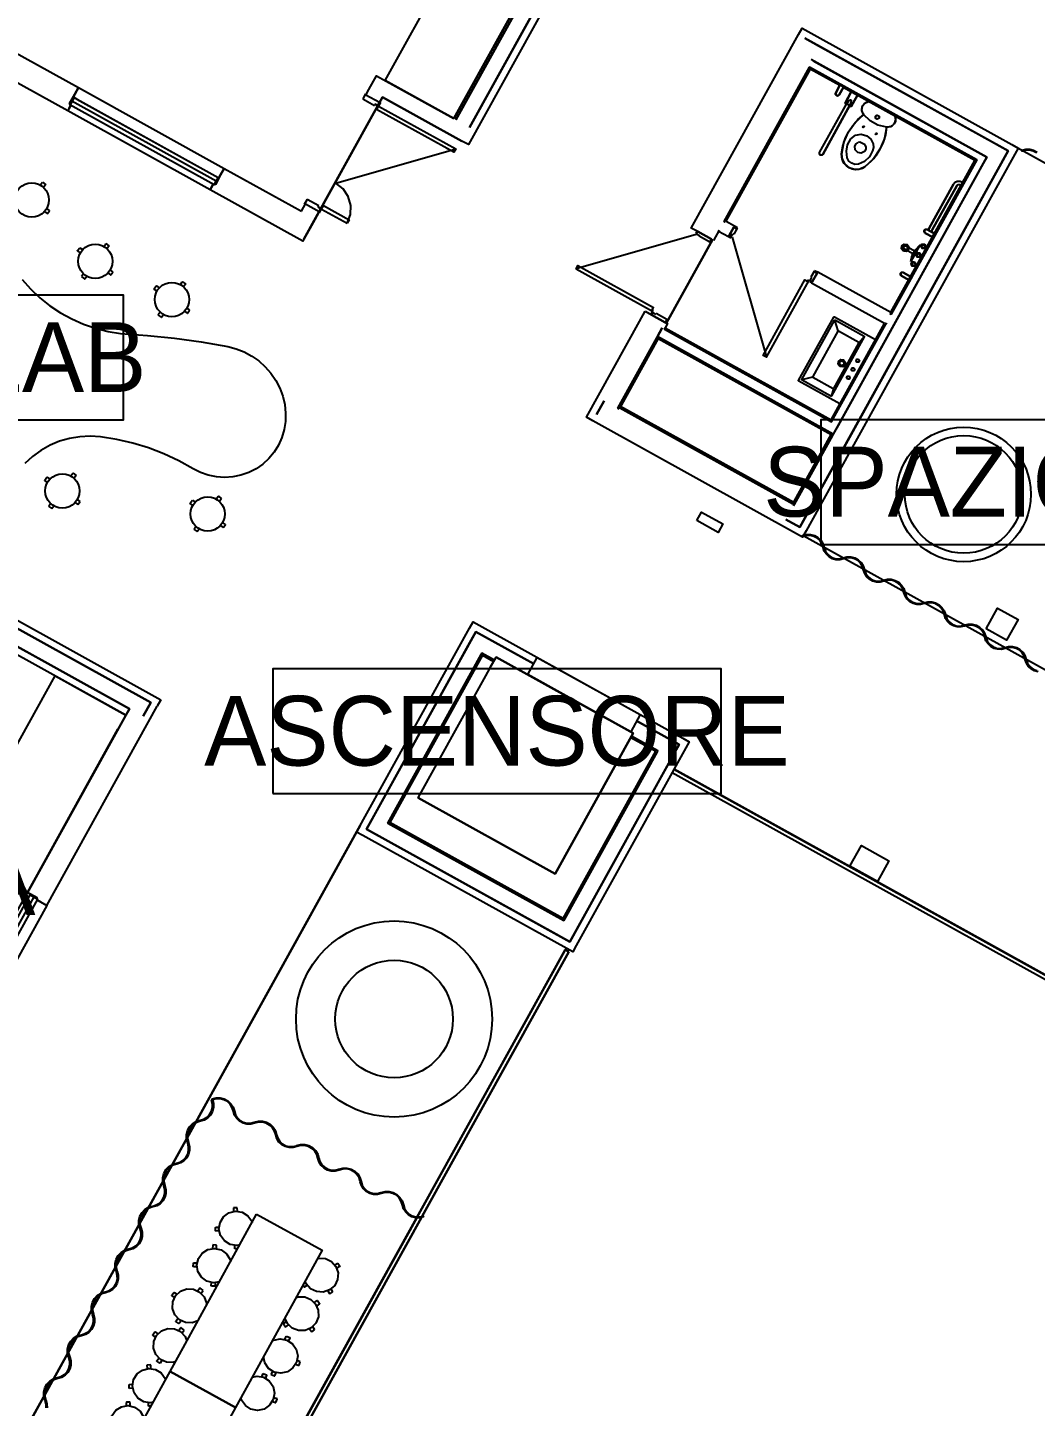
# Model space of a CAD drawing. Header units: metres. Extents: x 3.2 to 22.3, y 0.7 to 22.8.
# Drawn here: x 10.12 to 14.16, y 11.89 to 17.42 of the extents above; entities that cross this region are included whole.
import ezdxf

# ---------------------------------------------------------------- set-up
doc = ezdxf.new("R2010")
doc.units = ezdxf.units.M
for name, color, linetype in [('ARREDI', 9, 'Continuous'), ('PARETI_STRUTTURE', 7, 'Continuous'), ('WAYFINDING_RIQUADRI', 7, 'Continuous'), ('WAYFINDING_TESTI', 7, 'Continuous')]:
    doc.layers.add(name, color=color, linetype=linetype)

msp = doc.modelspace()

# ---------------------------------------------------------------- linework, layer by layer
at = {"layer": 'ARREDI'}
for points in [[(11.8264, 17.0595), (11.5509, 17.2122), (11.777, 17.6201), (12.0525, 17.4674)], [(13.3739, 17.1549), (13.3727, 17.1533), (13.371, 17.152), (13.3692, 17.1512), (13.3671, 17.1508), (13.3651, 17.1511), (13.3631, 17.1518), (13.3615, 17.1531), (13.3602, 17.1547), (13.3594, 17.1566), (13.3591, 17.1586), (13.3593, 17.1607), (13.3601, 17.1626), (13.3773, 17.1936), (13.3721, 17.1964), (13.374, 17.1998), (13.3981, 17.1865), (13.3962, 17.183), (13.3911, 17.1859)], [(10.3019, 17.1437), (10.8804, 16.823), (10.8642, 16.7938), (10.2857, 17.1145)], [(13.5197, 17.069), (13.5268, 17.0732), (13.534, 17.0692), (13.5341, 17.061), (13.5271, 17.0568), (13.5199, 17.0608)], [(13.4748, 17.0245), (13.4706, 17.0233), (13.4694, 17.0275), (13.4736, 17.0287)], [(13.5203, 16.9993), (13.5245, 17.0005), (13.5257, 16.9963), (13.5216, 16.9951)], [(13.7191, 16.6), (13.7174, 16.6013), (13.7161, 16.6029), (13.7153, 16.6048), (13.715, 16.6068), (13.7152, 16.6089), (13.716, 16.6108), (13.7172, 16.6124), (13.7188, 16.6137), (13.7207, 16.6145), (13.7228, 16.6149), (13.7248, 16.6146), (13.7267, 16.6139), (13.7577, 16.5967), (13.7606, 16.6018), (13.764, 16.5999), (13.7507, 16.5758), (13.7472, 16.5777), (13.7501, 16.5829)], [(13.6321, 16.5273), (13.6249, 16.5364), (13.6262, 16.548), (13.6353, 16.5552), (13.6469, 16.5539), (13.6541, 16.5448), (13.6528, 16.5332), (13.6437, 16.526)], [(13.6611, 16.4857), (13.6676, 16.5105), (13.6799, 16.533), (13.6974, 16.5518)], [(13.7394, 16.5677), (13.6695, 16.4415)], [(13.7213, 16.5465), (13.7166, 16.5379), (13.7067, 16.5377), (13.7016, 16.5461), (13.7064, 16.5547), (13.7163, 16.5549)], [(13.7082, 16.5404), (13.7048, 16.5462), (13.708, 16.552), (13.7147, 16.5521), (13.7182, 16.5464), (13.7149, 16.5405)], [(13.644, 16.5487), (13.6488, 16.5408), (13.6443, 16.5327), (13.635, 16.5325), (13.6303, 16.5404), (13.6347, 16.5485)], [(13.702, 16.5116), (13.6972, 16.503), (13.6874, 16.5028), (13.6823, 16.5112), (13.6871, 16.5199), (13.6969, 16.52)], [(13.6927, 16.518), (13.6985, 16.5148), (13.6986, 16.5082), (13.6929, 16.5048), (13.6871, 16.508), (13.687, 16.5146)], [(13.6236, 16.4278), (13.622, 16.4291), (13.6207, 16.4307), (13.6199, 16.4326), (13.6196, 16.4346), (13.6198, 16.4367), (13.6205, 16.4386), (13.6218, 16.4402), (13.6234, 16.4415), (13.6253, 16.4424), (13.6273, 16.4427), (13.6294, 16.4424), (13.6313, 16.4417), (13.6623, 16.4245), (13.6651, 16.4296), (13.6686, 16.4277), (13.6552, 16.4036), (13.6518, 16.4055), (13.6546, 16.4107)], [(13.677, 16.4841), (13.6821, 16.4757), (13.6773, 16.4671), (13.6675, 16.4669), (13.6624, 16.4753), (13.6672, 16.4839)], [(13.6693, 16.4694), (13.6659, 16.4752), (13.6691, 16.481), (13.6758, 16.4811), (13.6793, 16.4754), (13.676, 16.4696)], [(13.3773, 16.0647), (13.3703, 16.0735), (13.3716, 16.0848), (13.3804, 16.0918), (13.3916, 16.0905), (13.3987, 16.0817), (13.3974, 16.0705), (13.3885, 16.0634)], [(13.3843, 16.0867), (13.3922, 16.0823), (13.3924, 16.0732), (13.3846, 16.0686), (13.3767, 16.073), (13.3765, 16.082)], [(13.4086, 16.0699), (13.4072, 16.065), (13.4038, 16.0613), (13.4052, 16.0661)], [(13.4329, 16.0593), (13.4364, 16.0534), (13.4331, 16.0474), (13.4262, 16.0473), (13.4226, 16.0532), (13.426, 16.0592)], [(13.4519, 16.0938), (13.4555, 16.0879), (13.4522, 16.0818), (13.4453, 16.0817), (13.4417, 16.0876), (13.4451, 16.0936)], [(13.4071, 16.0128), (13.4035, 16.0187), (13.4069, 16.0248), (13.4138, 16.0249), (13.4173, 16.019), (13.414, 16.013)], [(12.8019, 15.4453), (12.821, 15.4797), (12.9071, 15.432), (12.888, 15.3975)], [(13.3097, 15.3371), (13.3051, 15.3515), (13.2971, 15.3643), (13.2861, 15.3747), (13.2729, 15.382), (13.2583, 15.3858), (13.2431, 15.3859), (13.2285, 15.3821), (13.2273, 15.3859), (13.2429, 15.3898), (13.2588, 15.3897), (13.2743, 15.3857), (13.2883, 15.3779), (13.3, 15.367), (13.3085, 15.3534), (13.3134, 15.3382), (13.3188, 15.3227), (13.3284, 15.3094), (13.3413, 15.2994), (13.3566, 15.2935), (13.373, 15.2922), (13.389, 15.2956), (13.3908, 15.2921), (13.3762, 15.2886), (13.3611, 15.2887), (13.3466, 15.2926), (13.3334, 15.2999), (13.3225, 15.3102), (13.3144, 15.3228)], [(13.4719, 15.2472), (13.4674, 15.2616), (13.4593, 15.2744), (13.4484, 15.2848), (13.4352, 15.2921), (13.4205, 15.2959), (13.4054, 15.2959), (13.3908, 15.2922), (13.3896, 15.2959), (13.4051, 15.2998), (13.4211, 15.2997), (13.4366, 15.2957), (13.4506, 15.288), (13.4622, 15.277), (13.4708, 15.2635), (13.4757, 15.2483), (13.4811, 15.2328), (13.4907, 15.2195), (13.5036, 15.2095), (13.5189, 15.2035), (13.5353, 15.2023), (13.5513, 15.2057), (13.5531, 15.2022), (13.5385, 15.1986), (13.5234, 15.1988), (13.5089, 15.2026), (13.4957, 15.2099), (13.4848, 15.2202), (13.4767, 15.2329)], [(13.6342, 15.1572), (13.6296, 15.1716), (13.6216, 15.1844), (13.6107, 15.1948), (13.5975, 15.2021), (13.5828, 15.2059), (13.5677, 15.2059), (13.5531, 15.2022), (13.5519, 15.2059), (13.5674, 15.2098), (13.5834, 15.2098), (13.5989, 15.2057), (13.6129, 15.198), (13.6245, 15.187), (13.6331, 15.1735), (13.638, 15.1583), (13.6434, 15.1428), (13.6529, 15.1295), (13.6659, 15.1195), (13.6812, 15.1136), (13.6975, 15.1123), (13.7136, 15.1157), (13.7154, 15.1122), (13.7008, 15.1087), (13.6857, 15.1088), (13.6712, 15.1126), (13.658, 15.1199), (13.647, 15.1302), (13.639, 15.1429)], [(13.7965, 15.0673), (13.7919, 15.0816), (13.7839, 15.0944), (13.7729, 15.1048), (13.7597, 15.1122), (13.7451, 15.1159), (13.73, 15.116), (13.7154, 15.1122), (13.7142, 15.116), (13.7297, 15.1199), (13.7457, 15.1198), (13.7612, 15.1158), (13.7752, 15.108), (13.7868, 15.0971), (13.7954, 15.0836), (13.8003, 15.0683), (13.8057, 15.0528), (13.8152, 15.0395), (13.8282, 15.0295), (13.8435, 15.0236), (13.8598, 15.0223), (13.8758, 15.0258), (13.8777, 15.0223), (13.863, 15.0187), (13.848, 15.0188), (13.8334, 15.0227), (13.8203, 15.03), (13.8093, 15.0403), (13.8012, 15.053)], [(13.9588, 14.9773), (13.9542, 14.9917), (13.9462, 15.0045), (13.9352, 15.0149), (13.922, 15.0222), (13.9074, 15.026), (13.8923, 15.026), (13.8777, 15.0223), (13.8765, 15.026), (13.892, 15.0299), (13.908, 15.0298), (13.9235, 15.0258), (13.9375, 15.0181), (13.9491, 15.0071), (13.9576, 14.9936), (13.9626, 14.9784), (13.9679, 14.9629), (13.9775, 14.9496), (13.9905, 14.9396), (14.0058, 14.9337), (14.0221, 14.9324), (14.0381, 14.9358), (14.0399, 14.9323), (14.0253, 14.9287), (14.0103, 14.9289), (13.9957, 14.9327), (13.9826, 14.94), (13.9716, 14.9503), (13.9635, 14.963)], [(11.9962, 14.8978), (12.5472, 14.5924), (12.2341, 14.0276), (11.6831, 14.3331)], [(11.6831, 14.3331), (11.9962, 14.8978), (12.5472, 14.5924), (12.2341, 14.0276)], [(12.1236, 14.8272), (12.1618, 14.8961), (12.575, 14.667), (12.5369, 14.5981)], [(10.1138, 13.9506), (9.9402, 14.3066), (10.226, 14.8223), (10.5098, 14.665)], [(9.8049, 13.3641), (10.1256, 13.9427), (10.1549, 13.9265), (9.8342, 13.3479)], [(12.2882, 13.7148), (11.6996, 12.653)], [(10.8096, 13.0345), (10.7941, 13.03), (10.7803, 13.0216), (10.7691, 13.0099), (10.7613, 12.9958), (10.7573, 12.9802), (10.7575, 12.964), (10.7618, 12.9485), (10.7581, 12.9473), (10.7536, 12.9638), (10.7535, 12.9808), (10.7577, 12.9974), (10.766, 13.0123), (10.7778, 13.0246), (10.7924, 13.0335), (10.8087, 13.0384), (10.8232, 13.0427), (10.836, 13.0505), (10.8465, 13.0614), (10.8539, 13.0746), (10.8577, 13.0892), (10.8576, 13.1042), (10.8538, 13.1188), (10.8573, 13.1206), (10.8615, 13.1051), (10.8616, 13.089), (10.8576, 13.0734), (10.8498, 13.0593), (10.8387, 13.0476), (10.825, 13.0392)], [(10.9421, 13.0736), (10.9375, 13.0888), (10.9292, 13.1024), (10.9177, 13.1133), (10.9038, 13.121), (10.8885, 13.1249), (10.8726, 13.1248), (10.8573, 13.1206), (10.8561, 13.1244), (10.8723, 13.1287), (10.8891, 13.1288), (10.9054, 13.1246), (10.9201, 13.1165), (10.9322, 13.1049), (10.941, 13.0906), (10.9459, 13.0745), (10.9502, 13.0604), (10.958, 13.0477), (10.9687, 13.0375), (10.9816, 13.0302), (10.9959, 13.0265), (11.0107, 13.0264), (11.0251, 13.0301), (11.0269, 13.0266), (11.0116, 13.0226), (10.9958, 13.0225), (10.9804, 13.0265), (10.9666, 13.0341), (10.9551, 13.0451), (10.9468, 13.0585)], [(11.1117, 12.9796), (11.1071, 12.9948), (11.0988, 13.0083), (11.0873, 13.0193), (11.0735, 13.027), (11.0581, 13.0309), (11.0422, 13.0308), (11.0269, 13.0266), (11.0257, 13.0304), (11.042, 13.0347), (11.0587, 13.0348), (11.075, 13.0306), (11.0897, 13.0225), (11.1018, 13.0109), (11.1106, 12.9966), (11.1155, 12.9805), (11.1198, 12.9663), (11.1276, 12.9537), (11.1383, 12.9435), (11.1512, 12.9362), (11.1655, 12.9324), (11.1803, 12.9324), (11.1947, 12.9361), (11.1965, 12.9326), (11.1812, 12.9286), (11.1654, 12.9285), (11.15, 12.9325), (11.1362, 12.9401), (11.1247, 12.951), (11.1164, 12.9645)], [(10.7141, 12.8624), (10.6986, 12.8578), (10.6848, 12.8494), (10.6737, 12.8377), (10.6658, 12.8236), (10.6619, 12.808), (10.6621, 12.7918), (10.6664, 12.7763), (10.6626, 12.7751), (10.6581, 12.7916), (10.658, 12.8087), (10.6622, 12.8252), (10.6705, 12.8401), (10.6823, 12.8524), (10.6969, 12.8613), (10.7133, 12.8662), (10.7277, 12.8705), (10.7406, 12.8784), (10.7511, 12.8892), (10.7584, 12.9024), (10.7622, 12.917), (10.7622, 12.9321), (10.7583, 12.9466), (10.7618, 12.9485), (10.766, 12.9329), (10.7662, 12.9168), (10.7622, 12.9012), (10.7544, 12.8871), (10.7432, 12.8755), (10.7295, 12.867)], [(11.2813, 12.8856), (11.2767, 12.9008), (11.2684, 12.9143), (11.2569, 12.9253), (11.2431, 12.933), (11.2277, 12.9369), (11.2118, 12.9368), (11.1965, 12.9326), (11.1953, 12.9364), (11.2116, 12.9407), (11.2283, 12.9408), (11.2446, 12.9366), (11.2593, 12.9284), (11.2714, 12.9168), (11.2802, 12.9026), (11.2851, 12.8865), (11.2894, 12.8723), (11.2972, 12.8597), (11.3079, 12.8494), (11.3208, 12.8422), (11.3351, 12.8384), (11.3499, 12.8384), (11.3643, 12.8421), (11.3661, 12.8386), (11.3508, 12.8346), (11.335, 12.8345), (11.3196, 12.8384), (11.3058, 12.8461), (11.2943, 12.857), (11.286, 12.8705)], [(11.4509, 12.7916), (11.4463, 12.8068), (11.438, 12.8203), (11.4265, 12.8313), (11.4127, 12.839), (11.3973, 12.8429), (11.3814, 12.8427), (11.3661, 12.8386), (11.3649, 12.8423), (11.3812, 12.8467), (11.3979, 12.8467), (11.4142, 12.8426), (11.4289, 12.8344), (11.441, 12.8228), (11.4498, 12.8085), (11.4547, 12.7925), (11.459, 12.7783), (11.4668, 12.7657), (11.4775, 12.7554), (11.4904, 12.7482), (11.5047, 12.7444), (11.5195, 12.7444), (11.5339, 12.7481), (11.5357, 12.7446), (11.5204, 12.7405), (11.5046, 12.7405), (11.4892, 12.7444), (11.4754, 12.7521), (11.4639, 12.763), (11.4556, 12.7765)], [(10.6187, 12.6902), (10.6032, 12.6856), (10.5894, 12.6772), (10.5782, 12.6656), (10.5704, 12.6514), (10.5664, 12.6358), (10.5666, 12.6196), (10.5709, 12.6041), (10.5672, 12.6029), (10.5627, 12.6194), (10.5626, 12.6365), (10.5668, 12.653), (10.5751, 12.6679), (10.5869, 12.6802), (10.6015, 12.6891), (10.6178, 12.694), (10.6323, 12.6983), (10.6451, 12.7062), (10.6556, 12.717), (10.663, 12.7302), (10.6668, 12.7448), (10.6667, 12.7599), (10.6629, 12.7745), (10.6664, 12.7763), (10.6706, 12.7607), (10.6707, 12.7446), (10.6667, 12.729), (10.6589, 12.7149), (10.6478, 12.7033), (10.6341, 12.6948)], [(11.6205, 12.6976), (11.6159, 12.7128), (11.6076, 12.7263), (11.5961, 12.7373), (11.5823, 12.7449), (11.5669, 12.7489), (11.551, 12.7487), (11.5357, 12.7446), (11.5345, 12.7483), (11.5508, 12.7527), (11.5675, 12.7527), (11.5838, 12.7486), (11.5985, 12.7404), (11.6106, 12.7288), (11.6194, 12.7145), (11.6243, 12.6985), (11.6286, 12.6843), (11.6364, 12.6717), (11.6471, 12.6614), (11.66, 12.6542), (11.6743, 12.6504), (11.6891, 12.6504), (11.7035, 12.654), (11.7053, 12.6505), (11.69, 12.6465), (11.6742, 12.6465), (11.6588, 12.6504), (11.645, 12.6581), (11.6335, 12.669), (11.6252, 12.6824)], [(11.697, 12.6484), (10.2042, 9.9554)], [(11.035, 12.6614), (11.2979, 12.5168), (10.9506, 11.8855), (10.6877, 12.0301)], [(10.5232, 12.518), (10.5077, 12.5134), (10.4939, 12.505), (10.4828, 12.4934), (10.4749, 12.4793), (10.471, 12.4636), (10.4712, 12.4475), (10.4755, 12.4319), (10.4717, 12.4307), (10.4672, 12.4472), (10.4671, 12.4643), (10.4713, 12.4808), (10.4796, 12.4957), (10.4914, 12.508), (10.506, 12.5169), (10.5224, 12.5218), (10.5368, 12.5261), (10.5497, 12.534), (10.5602, 12.5449), (10.5675, 12.558), (10.5713, 12.5726), (10.5713, 12.5877), (10.5674, 12.6023), (10.5709, 12.6041), (10.5751, 12.5885), (10.5753, 12.5724), (10.5713, 12.5568), (10.5635, 12.5427), (10.5523, 12.5311), (10.5386, 12.5227)], [(10.4278, 12.3458), (10.4123, 12.3412), (10.3985, 12.3328), (10.3873, 12.3212), (10.3795, 12.3071), (10.3755, 12.2914), (10.3757, 12.2753), (10.38, 12.2597), (10.3763, 12.2586), (10.3718, 12.275), (10.3717, 12.2921), (10.3759, 12.3086), (10.3842, 12.3235), (10.396, 12.3359), (10.4106, 12.3448), (10.4269, 12.3496), (10.4414, 12.354), (10.4542, 12.3618), (10.4647, 12.3727), (10.4721, 12.3858), (10.4759, 12.4004), (10.4758, 12.4155), (10.472, 12.4301), (10.4755, 12.4319), (10.4797, 12.4163), (10.4798, 12.4003), (10.4758, 12.3846), (10.468, 12.3706), (10.4569, 12.3589), (10.4432, 12.3505)], [(10.3323, 12.1736), (10.3168, 12.169), (10.303, 12.1606), (10.2919, 12.149), (10.284, 12.1349), (10.2801, 12.1192), (10.2803, 12.1031), (10.2846, 12.0875), (10.2808, 12.0864), (10.2763, 12.1028), (10.2762, 12.1199), (10.2804, 12.1364), (10.2887, 12.1514), (10.3005, 12.1637), (10.3151, 12.1726), (10.3315, 12.1775), (10.3459, 12.1818), (10.3588, 12.1896), (10.3693, 12.2005), (10.3766, 12.2136), (10.3804, 12.2282), (10.3804, 12.2433), (10.3765, 12.2579), (10.38, 12.2597), (10.3842, 12.2442), (10.3844, 12.2281), (10.3804, 12.2125), (10.3726, 12.1984), (10.3615, 12.1867), (10.3477, 12.1783)], [(10.2369, 12.0014), (10.2214, 11.9969), (10.2076, 11.9885), (10.1964, 11.9768), (10.1886, 11.9627), (10.1846, 11.947), (10.1848, 11.9309), (10.1891, 11.9153), (10.1854, 11.9142), (10.1809, 11.9307), (10.1808, 11.9477), (10.185, 11.9643), (10.1933, 11.9792), (10.2051, 11.9915), (10.2197, 12.0004), (10.236, 12.0053), (10.2505, 12.0096), (10.2633, 12.0174), (10.2738, 12.0283), (10.2812, 12.0414), (10.285, 12.056), (10.2849, 12.0711), (10.2811, 12.0857), (10.2846, 12.0875), (10.2888, 12.072), (10.2889, 12.0559), (10.2849, 12.0403), (10.2771, 12.0262), (10.266, 12.0145), (10.2523, 12.0061)], [(10.6877, 12.0301), (10.9506, 11.8855), (10.6033, 11.2542), (10.3404, 11.3988)]]:
    msp.add_lwpolyline(points, close=True, dxfattribs=at)
for points in [[(13.447, 17.1527), (13.4219, 17.1074), (13.416, 17.1107), (13.3079, 16.9158), (13.3068, 16.9143), (13.3054, 16.9131), (13.3037, 16.9124), (13.3019, 16.9121), (13.3, 16.9123), (13.2983, 16.913), (13.2968, 16.9141), (13.2957, 16.9155), (13.2949, 16.9172), (13.2947, 16.9191), (13.2949, 16.9209), (13.2956, 16.9226), (13.4036, 17.1175), (13.3977, 17.1208), (13.4228, 17.1661), (13.4044, 17.1328)], [(13.3773, 17.1936), (13.3601, 17.1626), (13.3602, 17.1547), (13.3671, 17.1508), (13.3739, 17.1549), (13.3911, 17.1859)], [(13.3721, 17.1964), (13.374, 17.1999)], [(13.3962, 17.183), (13.3721, 17.1964)], [(13.374, 17.1998), (13.3982, 17.1865)], [(13.3981, 17.1865), (13.3962, 17.183)], [(10.8723, 16.8084), (10.2938, 17.1291)], [(13.2956, 16.9226), (13.4063, 17.1224), (13.4071, 17.1172), (13.4139, 17.1135), (13.4187, 17.1155)], [(13.308, 16.9158), (13.4187, 17.1155), (13.42, 17.1191), (13.4212, 17.1235)], [(13.384, 16.9181), (13.389, 16.9487), (13.3982, 16.9782), (13.4115, 17.0061), (13.4285, 17.0319), (13.449, 17.0551), (13.4726, 17.0752), (13.4683, 17.0818), (13.4657, 17.0894), (13.4651, 17.0973), (13.4664, 17.1052), (13.4695, 17.1125), (13.4744, 17.1188), (13.4806, 17.1237), (13.4878, 17.127), (13.492, 17.1277)], [(13.4044, 17.1328), (13.3977, 17.1208)], [(13.3977, 17.1208), (13.4036, 17.1175)], [(13.4117, 17.1287), (13.4044, 17.1328)], [(13.4063, 17.1224), (13.4087, 17.1254), (13.4117, 17.1287), (13.419, 17.1349), (13.4226, 17.133), (13.4212, 17.1235)], [(13.416, 17.1107), (13.4219, 17.1074)], [(13.4285, 17.1194), (13.4212, 17.1235)], [(13.4219, 17.1074), (13.4285, 17.1194), (13.447, 17.1527)], [(13.4719, 17.076), (13.4653, 17.0922), (13.4679, 17.1094), (13.4792, 17.1228), (13.4926, 17.1274)], [(13.5982, 17.0688), (13.5998, 17.065), (13.6008, 17.0571), (13.5999, 17.0492), (13.5972, 17.0417), (13.5926, 17.0352), (13.5867, 17.0299), (13.5796, 17.0262), (13.5719, 17.0244), (13.5639, 17.0245), (13.5594, 16.9939), (13.5506, 16.9643), (13.5377, 16.9361), (13.5211, 16.9101), (13.5009, 16.8866), (13.4776, 16.8662), (13.466, 16.8594), (13.4531, 16.8553), (13.4396, 16.8543), (13.4263, 16.8563), (13.4138, 16.8614), (13.4028, 16.8693), (13.394, 16.8796), (13.3878, 16.8915), (13.3844, 16.9046), (13.384, 16.9181), (13.3863, 16.8958), (13.3967, 16.8759), (13.4138, 16.8614)], [(13.3841, 16.9181), (13.3931, 16.9636), (13.4115, 17.0062), (13.4384, 17.044), (13.4727, 17.0752)], [(13.565, 17.0244), (13.5297, 17.0329), (13.4978, 17.0506), (13.4719, 17.076)], [(13.5976, 17.0692), (13.6008, 17.0553), (13.5954, 17.0387), (13.5822, 17.0273), (13.565, 17.0244)], [(13.4212, 16.9776), (13.4396, 16.9922), (13.4627, 16.9969), (13.4854, 16.9906)], [(13.5639, 17.0247), (13.5555, 16.979), (13.5378, 16.9362), (13.5114, 16.898), (13.4776, 16.8662)], [(13.4059, 16.9012), (13.4028, 16.9279), (13.4081, 16.9542), (13.4212, 16.9776)], [(13.4371, 16.9485), (13.4419, 16.9579), (13.4509, 16.9634)], [(13.4753, 16.9273), (13.4624, 16.9211), (13.4484, 16.9238), (13.4387, 16.9343), (13.4371, 16.9485)], [(13.4575, 16.9653), (13.4509, 16.9634)], [(13.4787, 16.9535), (13.4575, 16.9653)], [(13.4806, 16.9469), (13.4807, 16.9364), (13.4753, 16.9273)], [(13.4806, 16.9469), (13.4787, 16.9535)], [(13.4854, 16.9906), (13.5011, 16.977), (13.51, 16.9582)], [(13.51, 16.9582), (13.5113, 16.9436), (13.5084, 16.9293)], [(13.308, 16.9158), (13.3019, 16.9121), (13.2957, 16.9156), (13.2955, 16.9226)], [(13.4242, 16.8802), (13.4126, 16.8886), (13.4059, 16.9012)], [(13.5084, 16.9293), (13.4955, 16.9057), (13.4759, 16.8873), (13.4517, 16.8758)], [(14.1667, 16.9217), (14.1534, 16.9291), (14.1386, 16.9329), (14.1234, 16.9329), (14.1086, 16.9291), (14.1074, 16.9329), (14.1231, 16.9368), (14.1392, 16.9368), (14.1548, 16.9328), (14.169, 16.9249)], [(13.4776, 16.8662), (13.4575, 16.8563), (13.4351, 16.8546), (13.4138, 16.8614)], [(13.4517, 16.8758), (13.4374, 16.8748), (13.4242, 16.8802)], [(10.1664, 16.7925), (10.1743, 16.8033)], [(10.1743, 16.8033), (10.1754, 16.8035)], [(10.1754, 16.8035), (10.1869, 16.7951)], [(10.187, 16.794), (10.1791, 16.7832)], [(10.1869, 16.7951), (10.187, 16.794)], [(13.7326, 16.6106), (13.7329, 16.6136), (13.7352, 16.6194), (13.8334, 16.7964), (13.8371, 16.8015), (13.842, 16.8054), (13.8477, 16.8079), (13.854, 16.8088), (13.8602, 16.8081), (13.866, 16.8058), (13.8701, 16.8035), (13.866, 16.8058)], [(13.8334, 16.7964), (13.7352, 16.6194)], [(13.7486, 16.6018), (13.7478, 16.6027), (13.7468, 16.6051), (13.7464, 16.6076), (13.7467, 16.6102), (13.7476, 16.6126), (13.8458, 16.7896), (13.8473, 16.7916), (13.8493, 16.7932), (13.8517, 16.7943), (13.8542, 16.7946), (13.8567, 16.7943), (13.8591, 16.7934), (13.8633, 16.7911)], [(13.8458, 16.7896), (13.7476, 16.6126)], [(13.8334, 16.7964), (13.842, 16.8054), (13.8539, 16.8088), (13.866, 16.8058)], [(13.8458, 16.7896), (13.8517, 16.7943), (13.8591, 16.7934)], [(13.8591, 16.7934), (13.8633, 16.7911)], [(10.1829, 16.6858), (10.1937, 16.6779)], [(10.203, 16.6906), (10.1922, 16.6985)], [(10.1937, 16.6779), (10.1948, 16.6781)], [(10.1948, 16.6781), (10.2032, 16.6895)], [(10.2032, 16.6895), (10.203, 16.6906)], [(13.7577, 16.5967), (13.7267, 16.6139), (13.7188, 16.6137), (13.715, 16.6068), (13.7191, 16.6), (13.7501, 16.5829)], [(13.7352, 16.6194), (13.733, 16.6104)], [(13.7501, 16.6009), (13.7468, 16.6051), (13.7476, 16.6126)], [(10.4213, 16.5463), (10.4292, 16.5572)], [(10.4292, 16.5572), (10.4303, 16.5573)], [(10.4303, 16.5573), (10.4418, 16.5489)], [(13.7472, 16.5777), (13.7606, 16.6018)], [(13.7507, 16.5758), (13.7472, 16.5777)], [(13.764, 16.5999), (13.7507, 16.5758)], [(13.7606, 16.6018), (13.764, 16.5999)], [(10.3163, 16.5295), (10.3247, 16.541)], [(10.3165, 16.5284), (10.3163, 16.5295)], [(10.3273, 16.5205), (10.3165, 16.5284)], [(10.3247, 16.541), (10.3258, 16.5411)], [(10.3258, 16.5411), (10.3366, 16.5332)], [(10.4419, 16.5478), (10.434, 16.537)], [(10.4418, 16.5489), (10.4419, 16.5478)], [(13.6824, 16.5101), (13.6327, 16.5376), (13.6323, 16.5412), (13.6351, 16.5464), (13.6385, 16.5479)], [(13.6881, 16.5204), (13.6385, 16.5479)], [(10.4378, 16.4396), (10.4486, 16.4317)], [(10.4579, 16.4444), (10.4471, 16.4524)], [(10.4497, 16.4319), (10.4581, 16.4433)], [(10.4581, 16.4433), (10.4579, 16.4444)], [(13.6623, 16.4245), (13.6313, 16.4417), (13.6234, 16.4415), (13.6196, 16.4346), (13.6236, 16.4279), (13.6546, 16.4107)], [(10.0933, 16.4135), (10.1276, 16.3753), (10.165, 16.34), (10.2053, 16.3081), (10.2481, 16.2797), (10.2931, 16.255), (10.3401, 16.2342), (10.3886, 16.2174), (10.4384, 16.2048), (10.4891, 16.1964), (10.5972, 16.189), (10.705, 16.1778), (10.8123, 16.1628), (10.9191, 16.144), (10.9527, 16.1354), (10.985, 16.1228), (11.0155, 16.1063), (11.0439, 16.0864), (11.0696, 16.0631), (11.0924, 16.0369), (11.1118, 16.0082), (11.1276, 15.9773), (11.1397, 15.9448), (11.1477, 15.9111), (11.1516, 15.8766), (11.151, 15.8435), (11.1461, 15.8107), (11.1367, 15.7789), (11.1231, 15.7486), (11.1056, 15.7205), (11.0845, 15.695), (11.0601, 15.6725), (11.0329, 15.6536), (11.0034, 15.6385), (10.9721, 15.6275), (10.9397, 15.6208), (10.9066, 15.6185), (10.8735, 15.6208), (10.8411, 15.6274), (10.8098, 15.6384), (10.7803, 15.6535), (10.7225, 15.6855), (10.6626, 15.7135), (10.6009, 15.7372), (10.5377, 15.7565), (10.4733, 15.7714), (10.408, 15.7817), (10.3665, 15.7844), (10.3249, 15.7823), (10.2839, 15.7755), (10.2439, 15.7639), (10.2055, 15.7479), (10.1692, 15.7275), (10.1355, 15.7031), (10.1048, 15.675)], [(10.3404, 16.4359), (10.3325, 16.425)], [(10.3325, 16.425), (10.3327, 16.4239)], [(10.3327, 16.4239), (10.3441, 16.4156)], [(10.3441, 16.4156), (10.3452, 16.4157)], [(10.3452, 16.4157), (10.3532, 16.4266)], [(10.4486, 16.4317), (10.4497, 16.4319)], [(10.6239, 16.3761), (10.6323, 16.3876)], [(10.6323, 16.3876), (10.6334, 16.3877)], [(10.6334, 16.3877), (10.6442, 16.3798)], [(10.7289, 16.3929), (10.7368, 16.4037)], [(10.7368, 16.4037), (10.7379, 16.4039)], [(10.7379, 16.4039), (10.7493, 16.3955)], [(10.7495, 16.3944), (10.7416, 16.3836)], [(10.7493, 16.3955), (10.7495, 16.3944)], [(13.6518, 16.4055), (13.6651, 16.4296)], [(13.6552, 16.4036), (13.6518, 16.4055)], [(13.6686, 16.4277), (13.6552, 16.4036)], [(13.6651, 16.4296), (13.6686, 16.4277)], [(10.6241, 16.375), (10.6239, 16.3761)], [(10.6349, 16.3671), (10.6241, 16.375)], [(10.648, 16.2824), (10.6401, 16.2716)], [(10.6528, 16.2623), (10.6607, 16.2731)], [(10.7454, 16.2862), (10.7562, 16.2783)], [(10.7655, 16.291), (10.7547, 16.299)], [(10.7562, 16.2783), (10.7573, 16.2785)], [(10.7573, 16.2785), (10.7657, 16.2899)], [(10.7657, 16.2899), (10.7655, 16.291)], [(10.6401, 16.2716), (10.6403, 16.2705)], [(10.6403, 16.2705), (10.6517, 16.2621)], [(10.6517, 16.2622), (10.6528, 16.2623)], [(13.2108, 16.008), (13.3521, 16.2628)], [(13.2242, 16.0118), (13.3559, 16.2494)], [(13.3521, 16.2628), (13.3532, 16.2637), (13.3547, 16.2636)], [(13.3548, 16.2636), (13.52, 16.1719)], [(13.3559, 16.2494), (13.3571, 16.2504), (13.3586, 16.2502)], [(13.3694, 16.2073), (13.3571, 16.2504)], [(13.3586, 16.2502), (13.4739, 16.1862)], [(13.3685, 16.2056), (13.2676, 16.0236)], [(13.4747, 16.1836), (13.343, 15.946)], [(13.3685, 16.2056), (13.3696, 16.2065), (13.3711, 16.2064)], [(13.4528, 16.1611), (13.3711, 16.2064)], [(13.4545, 16.1602), (13.475, 16.1844)], [(13.4739, 16.1862), (13.4749, 16.1851), (13.4747, 16.1836)], [(13.3527, 15.9764), (13.4536, 16.1584)], [(13.4528, 16.1611), (13.4537, 16.1599), (13.4536, 16.1584)], [(13.2116, 16.0053), (13.2106, 16.0065), (13.2108, 16.008)], [(13.3769, 15.9137), (13.2116, 16.0053)], [(13.2666, 16.0219), (13.224, 16.0103)], [(13.2249, 16.0091), (13.224, 16.0103), (13.2242, 16.0118)], [(13.3403, 15.9452), (13.225, 16.0091)], [(13.2684, 16.0209), (13.2674, 16.0221), (13.2676, 16.0236)], [(13.2684, 16.0209), (13.35, 15.9757)], [(13.343, 15.9459), (13.3418, 15.945), (13.3403, 15.9452)], [(13.3517, 15.9747), (13.3424, 15.9453)], [(13.3527, 15.9764), (13.3515, 15.9755), (13.35, 15.9757)], [(10.1845, 15.6078), (10.1929, 15.6193)], [(10.1929, 15.6193), (10.194, 15.6194)], [(10.194, 15.6194), (10.2048, 15.6115)], [(10.2895, 15.6246), (10.2974, 15.6354)], [(10.2974, 15.6354), (10.2985, 15.6356)], [(10.2985, 15.6356), (10.31, 15.6272)], [(10.3101, 15.6261), (10.3022, 15.6153)], [(10.31, 15.6272), (10.3101, 15.6261)], [(10.1847, 15.6067), (10.1845, 15.6078)], [(10.1955, 15.5988), (10.1847, 15.6067)], [(10.2086, 15.5141), (10.2007, 15.5033)], [(10.2007, 15.5033), (10.2009, 15.5022)], [(10.2009, 15.5022), (10.2123, 15.4938)], [(10.2134, 15.494), (10.2213, 15.5048)], [(10.306, 15.5179), (10.3168, 15.51)], [(10.3261, 15.5227), (10.3153, 15.5306)], [(10.3168, 15.51), (10.3179, 15.5102)], [(10.3179, 15.5102), (10.3263, 15.5216)], [(10.3263, 15.5216), (10.3261, 15.5227)], [(10.7679, 15.5154), (10.7763, 15.5268)], [(10.768, 15.5143), (10.7679, 15.5154)], [(10.7789, 15.5064), (10.768, 15.5143)], [(10.7763, 15.5268), (10.7774, 15.527)], [(10.7774, 15.527), (10.7882, 15.5191)], [(10.8728, 15.5322), (10.8808, 15.543)], [(10.8808, 15.543), (10.8819, 15.5432)], [(10.8819, 15.5432), (10.8933, 15.5348)], [(10.8935, 15.5337), (10.8855, 15.5229)], [(10.8933, 15.5348), (10.8935, 15.5337)], [(10.2123, 15.4938), (10.2134, 15.494)], [(10.792, 15.4217), (10.7841, 15.4109)], [(10.7841, 15.4109), (10.7842, 15.4098)], [(10.7842, 15.4098), (10.7957, 15.4014)], [(10.7957, 15.4014), (10.7968, 15.4016)], [(10.7968, 15.4016), (10.8047, 15.4124)], [(10.8894, 15.4255), (10.9002, 15.4176)], [(10.9095, 15.4303), (10.8986, 15.4382)], [(10.9002, 15.4176), (10.9013, 15.4178)], [(10.9013, 15.4178), (10.9096, 15.4292)], [(10.9096, 15.4292), (10.9095, 15.4303)], [(11.9733, 14.8565), (11.9962, 14.8978), (12.5437, 14.5943)], [(12.5472, 14.5924), (11.9962, 14.8978)], [(14.1726, 14.8389), (14.158, 14.8427), (14.1448, 14.8501), (14.1339, 14.8604), (14.1258, 14.873), (14.1211, 14.8873), (14.1165, 14.9017), (14.1085, 14.9145), (14.0975, 14.9249), (14.0843, 14.9322), (14.0697, 14.936), (14.0546, 14.9361), (14.0399, 14.9323), (14.0388, 14.9361), (14.0543, 14.94), (14.0703, 14.9399), (14.0858, 14.9359), (14.0997, 14.9281), (14.1114, 14.9171), (14.1199, 14.9036), (14.1248, 14.8884), (14.1302, 14.8729), (14.1398, 14.8596), (14.1528, 14.8496), (14.168, 14.8437)], [(12.2341, 14.0276), (12.5472, 14.5924)], [(12.7106, 14.4478), (12.7029, 14.434)], [(12.7106, 14.4478), (15.4742, 12.9158), (12.7106, 14.4478), (12.7029, 14.434), (15.4665, 12.9021)], [(12.703, 14.434), (15.4665, 12.9021)], [(11.6831, 14.3331), (12.2341, 14.0276)], [(10.1402, 13.9346), (9.8195, 13.356)], [(12.2744, 13.7225), (10.1904, 9.9631)], [(10.1904, 9.9631), (12.2744, 13.7225), (12.2882, 13.7148)], [(12.2882, 13.7148), (12.2744, 13.7225)], [(10.9426, 12.6868), (10.9418, 12.686)], [(10.9418, 12.686), (10.9423, 12.6726)], [(10.9567, 12.6874), (10.9426, 12.6868)], [(10.9576, 12.6866), (10.9567, 12.6874)], [(10.9581, 12.6732), (10.9576, 12.6866)], [(10.884, 12.6018), (10.8882, 12.6284), (10.9023, 12.6513), (10.9241, 12.6671), (10.9502, 12.6734), (10.9768, 12.6692), (10.9997, 12.6551), (11.0155, 12.6334), (11.0167, 12.6282)], [(10.87, 12.6084), (10.8708, 12.6092)], [(10.8706, 12.5942), (10.87, 12.6084)], [(10.8714, 12.5935), (10.8706, 12.5942)], [(10.8708, 12.6092), (10.8842, 12.6097)], [(10.8848, 12.594), (10.8714, 12.5935)], [(10.9673, 12.5385), (10.9556, 12.5357), (10.929, 12.5399), (10.9061, 12.5539), (10.8903, 12.5757), (10.884, 12.6018)], [(10.7949, 12.4576), (10.8011, 12.4837), (10.8168, 12.5055), (10.8396, 12.5197), (10.8662, 12.524), (10.8924, 12.5178), (10.9142, 12.5021), (10.9283, 12.4792), (10.9298, 12.4702)], [(10.8588, 12.5372), (10.8583, 12.5238)], [(10.8596, 12.538), (10.8588, 12.5372)], [(10.8737, 12.5375), (10.8596, 12.538)], [(10.8745, 12.5367), (10.8737, 12.5375)], [(10.874, 12.5233), (10.8745, 12.5367)], [(10.9482, 12.5224), (10.9477, 12.5358)], [(10.949, 12.5217), (10.9482, 12.5224)], [(10.9583, 12.522), (10.949, 12.5217)], [(10.9634, 12.5364), (10.9636, 12.5317)], [(10.7809, 12.451), (10.7814, 12.4651)], [(10.7814, 12.4651), (10.7822, 12.4659)], [(10.7822, 12.4659), (10.7956, 12.4654)], [(10.8858, 12.3902), (10.8613, 12.3863), (10.8352, 12.3924), (10.8134, 12.4081), (10.7992, 12.431), (10.7949, 12.4575)], [(11.2796, 12.4836), (11.2846, 12.4853), (11.3114, 12.4836), (11.3355, 12.4718), (11.3533, 12.4516), (11.362, 12.4262), (11.3603, 12.3994), (11.3485, 12.3752), (11.3283, 12.3575)], [(11.349, 12.4582), (11.3606, 12.4649)], [(11.3606, 12.465), (11.3616, 12.4647)], [(11.3617, 12.4647), (11.3688, 12.4524)], [(10.7817, 12.4501), (10.7809, 12.451)], [(10.7951, 12.4497), (10.7817, 12.4501)], [(11.3685, 12.4513), (11.3569, 12.4446)], [(11.3688, 12.4524), (11.3685, 12.4513)], [(10.6943, 12.3359), (10.7027, 12.3473)], [(10.7027, 12.3473), (10.7038, 12.3475)], [(10.7038, 12.3475), (10.7146, 12.3396)], [(10.7096, 12.3335), (10.7294, 12.3518), (10.7546, 12.3611), (10.7815, 12.36), (10.8059, 12.3487), (10.8241, 12.329), (10.8334, 12.3038), (10.8331, 12.2944)], [(10.8071, 12.3638), (10.7992, 12.353)], [(10.8082, 12.364), (10.8071, 12.3639)], [(10.8197, 12.3557), (10.8082, 12.364)], [(10.812, 12.3437), (10.8199, 12.3546)], [(10.8199, 12.3546), (10.8197, 12.3557)], [(10.853, 12.3736), (10.8535, 12.387)], [(10.8538, 12.3728), (10.853, 12.3736)], [(10.8679, 12.3723), (10.8538, 12.3728)], [(10.8687, 12.373), (10.8679, 12.3723)], [(10.8692, 12.3864), (10.8687, 12.373)], [(11.2212, 12.3774), (11.2258, 12.3694)], [(11.2258, 12.3694), (11.2269, 12.3691)], [(11.2306, 12.3895), (11.2265, 12.3871)], [(11.2269, 12.3691), (11.2385, 12.3758)], [(11.3283, 12.3575), (11.3029, 12.3487), (11.2761, 12.3504), (11.2519, 12.3623), (11.2341, 12.3824), (11.2302, 12.3939)], [(11.3213, 12.3539), (11.328, 12.3423)], [(11.3291, 12.342), (11.3414, 12.3491)], [(11.3416, 12.3502), (11.3349, 12.3618)], [(11.3414, 12.3491), (11.3416, 12.3502)], [(10.6945, 12.3348), (10.6943, 12.3359)], [(10.7054, 12.3269), (10.6945, 12.3348)], [(10.7996, 12.2336), (10.7761, 12.2249), (10.7493, 12.226), (10.7249, 12.2373), (10.7066, 12.257), (10.6973, 12.2822), (10.6984, 12.3091), (10.7096, 12.3335)], [(11.1927, 12.3256), (11.2011, 12.3292), (11.228, 12.3295), (11.2529, 12.3195), (11.2721, 12.3007), (11.2827, 12.276), (11.283, 12.2491), (11.273, 12.2241), (11.2542, 12.2049)], [(11.2673, 12.3069), (11.2784, 12.3145)], [(11.2873, 12.3015), (11.2762, 12.2939)], [(11.2784, 12.3145), (11.2795, 12.3143)], [(11.2795, 12.3143), (11.2875, 12.3026)], [(11.2875, 12.3026), (11.2873, 12.3015)], [(11.328, 12.3423), (11.3291, 12.342)], [(10.7109, 12.2314), (10.7187, 12.2423)], [(10.7315, 12.233), (10.7236, 12.2222)], [(11.2542, 12.2049), (11.2295, 12.1943), (11.2026, 12.1941), (11.1776, 12.2041), (11.1584, 12.2229), (11.1487, 12.2456)], [(10.6181, 12.1761), (10.6179, 12.1772)], [(10.618, 12.1772), (10.6263, 12.1887)], [(10.6263, 12.1887), (10.6274, 12.1889)], [(10.6274, 12.1889), (10.6382, 12.181)], [(10.6332, 12.1749), (10.653, 12.1931), (10.6782, 12.2024), (10.7051, 12.2013), (10.7295, 12.1901), (10.7477, 12.1703), (10.7546, 12.1517)], [(10.711, 12.2303), (10.7109, 12.2314)], [(10.7225, 12.222), (10.711, 12.2303)], [(10.7236, 12.2222), (10.7225, 12.222)], [(10.7307, 12.2052), (10.7229, 12.1943)], [(10.7318, 12.2054), (10.7307, 12.2052)], [(10.7433, 12.197), (10.7318, 12.2054)], [(10.7356, 12.1851), (10.7435, 12.1959)], [(10.7435, 12.1959), (10.7433, 12.197)], [(11.1433, 12.222), (11.1431, 12.2209)], [(11.1431, 12.2209), (11.1511, 12.2092)], [(11.1543, 12.2296), (11.1433, 12.222)], [(11.1511, 12.2092), (11.1522, 12.209)], [(11.1522, 12.209), (11.1632, 12.2166)], [(11.2474, 12.2008), (11.255, 12.1898)], [(11.255, 12.1898), (11.2561, 12.1896)], [(11.2561, 12.1896), (11.2678, 12.1976)], [(11.268, 12.1987), (11.2604, 12.2097)], [(11.2678, 12.1976), (11.268, 12.1987)], [(10.629, 12.1682), (10.6181, 12.1761)], [(10.7096, 12.0699), (10.6997, 12.0663), (10.6729, 12.0673), (10.6485, 12.0786), (10.6302, 12.0984), (10.6209, 12.1236), (10.622, 12.1504), (10.6332, 12.1749)], [(11.0959, 12.1498), (11.1037, 12.1551), (11.1299, 12.1608), (11.1564, 12.1559), (11.179, 12.1413), (11.1943, 12.1192), (11.1999, 12.0929), (11.1951, 12.0665)], [(11.1489, 12.1584), (11.1539, 12.1709)], [(11.1539, 12.1709), (11.1549, 12.1713)], [(11.1549, 12.1713), (11.1681, 12.1661)], [(11.1685, 12.1651), (11.1636, 12.1526)], [(11.1681, 12.1661), (11.1685, 12.1651)], [(10.6345, 12.0728), (10.6424, 12.0836)], [(10.6346, 12.0717), (10.6345, 12.0728)], [(10.6461, 12.0633), (10.6346, 12.0717)], [(10.6551, 12.0743), (10.6472, 12.0635)], [(11.1951, 12.0665), (11.1805, 12.0439), (11.1584, 12.0286), (11.1321, 12.023), (11.1056, 12.0278), (11.083, 12.0424), (11.0678, 12.0645), (11.0625, 12.089)], [(11.21, 12.069), (11.1976, 12.074)], [(11.2053, 12.0548), (11.2105, 12.068)], [(11.2105, 12.068), (11.21, 12.069)], [(10.5368, 11.9705), (10.541, 11.9971), (10.555, 12.02), (10.5768, 12.0358), (10.6029, 12.042), (10.6295, 12.0378), (10.6524, 12.0238), (10.6682, 12.002), (10.6694, 11.9969)], [(10.5953, 12.0555), (10.5945, 12.0547)], [(10.5945, 12.0547), (10.5951, 12.0413)], [(10.6095, 12.0561), (10.5953, 12.0555)], [(10.6103, 12.0553), (10.6095, 12.056)], [(10.6108, 12.0419), (10.6103, 12.0553)], [(10.6472, 12.0635), (10.6461, 12.0633)], [(11.0175, 12.0071), (11.0368, 12.0113), (11.0633, 12.0065), (11.0859, 11.9919), (11.1012, 11.9698), (11.1068, 11.9435), (11.102, 11.917)], [(11.0558, 12.0089), (11.0608, 12.0214)], [(11.0608, 12.0214), (11.0618, 12.0218)], [(11.0618, 12.0219), (11.075, 12.0166)], [(11.0754, 12.0156), (11.0705, 12.0031)], [(11.075, 12.0166), (11.0754, 12.0156)], [(11.0985, 12.0311), (11.0935, 12.0187)], [(11.0935, 12.0187), (11.094, 12.0176)], [(11.094, 12.0176), (11.1072, 12.0124)], [(11.1072, 12.0124), (11.1082, 12.0129)], [(11.1082, 12.0128), (11.1131, 12.0253)], [(11.1918, 12.0593), (11.2042, 12.0544)], [(11.2042, 12.0544), (11.2053, 12.0548)], [(10.5227, 11.977), (10.5235, 11.9779)], [(10.5233, 11.9629), (10.5227, 11.977)], [(10.5241, 11.9621), (10.5233, 11.9629)], [(10.5235, 11.9779), (10.5369, 11.9784)], [(10.5375, 11.9627), (10.5241, 11.9621)], [(10.6201, 11.9072), (10.6083, 11.9043), (10.5817, 11.9085), (10.5588, 11.9226), (10.543, 11.9444), (10.5368, 11.9705)], [(10.1895, 11.8839), (10.1895, 11.8989), (10.1856, 11.9135), (10.1891, 11.9153), (10.1933, 11.8998), (10.1935, 11.8837)], [(10.5115, 11.9059), (10.511, 11.8925)], [(10.5123, 11.9066), (10.5115, 11.9059)], [(10.5265, 11.9061), (10.5123, 11.9066)], [(10.5272, 11.9053), (10.5265, 11.9061)], [(10.5267, 11.8919), (10.5272, 11.9053)], [(10.6009, 11.8911), (10.6004, 11.9045)], [(10.6161, 11.9051), (10.6163, 11.9004)], [(11.102, 11.917), (11.0874, 11.8944), (11.0653, 11.8792), (11.039, 11.8735), (11.0125, 11.8783), (10.99, 11.8929), (10.9747, 11.9151), (10.9725, 11.9253)], [(11.0987, 11.9099), (11.1111, 11.9049)], [(11.1169, 11.9196), (11.1045, 11.9245)], [(11.1111, 11.9049), (11.1122, 11.9054)], [(11.1122, 11.9054), (11.1174, 11.9185)], [(11.1174, 11.9185), (11.1169, 11.9196)], [(10.4476, 11.8262), (10.4538, 11.8524), (10.4695, 11.8742), (10.4924, 11.8883), (10.5189, 11.8927), (10.5451, 11.8865), (10.5669, 11.8708), (10.581, 11.8479), (10.5825, 11.8389)], [(10.6017, 11.8903), (10.6009, 11.8911)], [(10.611, 11.8907), (10.6017, 11.8903)]]:
    msp.add_lwpolyline(points, dxfattribs=at)
for centre, radius in [((10.1323, 16.7326), 0.0689), ((10.3872, 16.4864), 0.0689), ((10.6948, 16.333), 0.0689), ((13.874, 15.5506), 0.27), ((13.874, 15.5506), 0.2362), ((10.2554, 15.5647), 0.0689), ((10.8387, 15.4723), 0.0689), ((11.5869, 13.4448), 0.3937), ((11.5869, 13.4448), 0.2362)]:
    msp.add_circle(centre, radius, dxfattribs=at)
at = {"layer": 'PARETI_STRUTTURE'}
for points in [[(11.8264, 17.0595), (12.9403, 19.0689)], [(12.9403, 19.0689), (12.9489, 19.0641), (11.835, 17.0547)], [(11.835, 17.0547), (12.9489, 19.0641)], [(12.845, 18.7469), (11.8901, 17.0242)], [(11.8901, 17.0242), (12.8307, 18.7211)], [(12.8565, 18.7067), (11.8854, 16.9548), (11.8595, 16.9691)], [(9.3425, 17.7251), (10.3194, 17.1835)], [(10.2815, 17.0988), (10.2767, 17.0902), (9.2928, 17.6356)], [(12.8061, 16.6057), (12.7803, 16.6201), (13.2106, 17.3963)], [(13.2106, 17.3963), (13.2249, 17.4221), (14.0669, 16.9554)], [(13.2364, 17.382), (13.2915, 17.3514)], [(14.0525, 16.9295), (13.2364, 17.382)], [(13.2915, 17.3514), (13.9974, 16.9601)], [(13.9669, 16.905), (13.2609, 17.2963)], [(13.2609, 17.2963), (13.2696, 17.2915)], [(13.2696, 17.2915), (13.9669, 16.905), (13.9526, 16.8791)], [(11.4859, 17.1762), (11.5164, 17.2313), (11.8264, 17.0595)], [(13.2552, 17.2657), (12.9116, 16.6458)], [(12.9168, 16.643), (12.9116, 16.6458), (13.2552, 17.2657), (13.2604, 17.2628)], [(13.2575, 17.2577), (12.9196, 16.6481)], [(13.9268, 16.8935), (13.2552, 17.2657)], [(13.3763, 17.1918), (13.2575, 17.2577)], [(13.2604, 17.2629), (13.9216, 16.8963)], [(10.3194, 17.1835), (10.3051, 17.1577), (10.3194, 17.1835), (10.9049, 16.859)], [(11.4726, 17.1588), (11.4612, 17.1381)], [(11.4754, 17.1573), (11.4726, 17.1588)], [(11.541, 17.1457), (11.5286, 17.1233), (11.4735, 17.1538), (11.4859, 17.1762)], [(13.9187, 16.8912), (13.3901, 17.1842)], [(10.2876, 17.1179), (10.2841, 17.1198), (10.3051, 17.1577)], [(10.3051, 17.1577), (10.2841, 17.1198)], [(10.3019, 17.1438), (10.2876, 17.1179)], [(10.3136, 17.1373), (10.3019, 17.1437)], [(10.3136, 17.1373), (10.8687, 16.8295), (10.8804, 16.823), (10.8661, 16.7972)], [(11.225, 16.5757), (11.541, 17.1457), (11.8595, 16.9691)], [(11.541, 17.1457), (11.2556, 16.6308)], [(11.3989, 16.6392), (11.4115, 16.6739), (11.4128, 16.7108), (11.4026, 16.7464), (11.382, 16.777), (11.3528, 16.7998), (11.8346, 16.9379), (11.8269, 16.9241), (11.517, 17.0959), (11.5246, 17.1097), (11.5109, 17.1173), (11.508, 17.1122)], [(11.4612, 17.1381), (11.508, 17.1122)], [(11.4735, 17.1538), (11.4754, 17.1573)], [(11.5286, 17.1233), (11.4735, 17.1538)], [(11.5246, 17.1097), (11.8346, 16.9379)], [(11.5247, 17.1097), (11.5332, 17.1252)], [(11.5305, 17.1267), (11.5286, 17.1233)], [(11.5332, 17.1252), (11.5305, 17.1267)], [(11.8595, 16.9691), (11.541, 17.1457)], [(10.2815, 17.0988), (10.2767, 17.0902)], [(10.8531, 16.7819), (10.8483, 16.7733), (10.2767, 17.0902)], [(11.8132, 16.9317), (11.7994, 16.9394)], [(14.0669, 16.9554), (16.87, 15.4014), (16.0072, 13.8449), (13.2323, 15.3831)], [(13.9975, 16.9601), (14.0525, 16.9295), (13.4151, 15.7797)], [(14.0669, 16.9554), (14.0927, 16.941), (13.4398, 15.7633)], [(14.0669, 16.9554), (16.87, 15.4014)], [(13.36, 15.8102), (13.9669, 16.905)], [(13.414, 15.7776), (14.0525, 16.9295)], [(13.9216, 16.8963), (13.9268, 16.8935), (13.5831, 16.2736), (13.578, 16.2765)], [(13.5808, 16.2816), (13.9187, 16.8912)], [(13.5831, 16.2736), (13.9268, 16.8935)], [(10.9049, 16.859), (10.8906, 16.8332), (10.8696, 16.7953), (10.8661, 16.7972)], [(10.8661, 16.7972), (10.8696, 16.7953), (10.8906, 16.8332)], [(10.8906, 16.8332), (10.9049, 16.859), (11.2148, 16.6872)], [(13.9526, 16.8791), (13.3696, 15.8274)], [(11.225, 16.5757), (11.2203, 16.5671), (10.8483, 16.7733), (10.8531, 16.7819)], [(11.2148, 16.6872), (11.231, 16.7165)], [(11.2378, 16.7352), (11.2264, 16.7146)], [(11.2291, 16.713), (11.231, 16.7165)], [(11.231, 16.7165), (11.2861, 16.6859), (11.2556, 16.6308)], [(11.231, 16.7165), (11.2861, 16.6859)], [(11.2847, 16.7093), (11.2378, 16.7352)], [(11.2264, 16.7146), (11.2291, 16.713)], [(11.2818, 16.7041), (11.2847, 16.7093)], [(11.2956, 16.6964), (11.2818, 16.7041)], [(11.2861, 16.6859), (11.2842, 16.6825)], [(11.2842, 16.6825), (11.287, 16.681)], [(11.287, 16.681), (11.2956, 16.6965), (11.3032, 16.7102), (11.4065, 16.653), (11.3989, 16.6392)], [(11.2956, 16.6964), (11.3989, 16.6392)], [(11.2556, 16.6308), (11.225, 16.5757)], [(12.8027, 16.6076), (12.7979, 16.599)], [(12.7979, 16.599), (12.8013, 16.5971), (12.8061, 16.6057)], [(12.8013, 16.5971), (12.8061, 16.6057), (12.8612, 16.5752)], [(12.8612, 16.5752), (12.8061, 16.6057)], [(12.8925, 16.6114), (12.8698, 16.5704)], [(12.8897, 16.6062), (12.8925, 16.6114)], [(12.9321, 16.5895), (12.9293, 16.5843), (12.8897, 16.6062)], [(12.9116, 16.6458), (12.9168, 16.643)], [(12.9197, 16.6481), (12.9541, 16.6291)], [(12.9512, 16.6239), (12.9321, 16.5895)], [(12.9407, 16.5847), (12.9321, 16.5895), (12.9512, 16.6239)], [(12.9512, 16.6239), (12.9633, 16.6172), (12.9509, 16.5948)], [(12.9541, 16.6291), (12.9512, 16.6239)], [(12.9633, 16.6172), (12.9512, 16.6239)], [(12.9652, 16.6207), (12.9531, 16.6273)], [(12.9633, 16.6172), (12.9652, 16.6207)], [(12.7994, 16.5937), (12.3177, 16.4556), (12.3253, 16.4693), (12.6284, 16.3013), (12.6236, 16.2927), (12.627, 16.2908)], [(12.8655, 16.5728), (12.6803, 16.2388)], [(12.6803, 16.2388), (12.8655, 16.5728)], [(12.8013, 16.5971), (12.8134, 16.5904)], [(12.8134, 16.5904), (12.8115, 16.587)], [(12.8612, 16.5752), (12.8545, 16.5631), (12.8115, 16.587)], [(12.8545, 16.5631), (12.8612, 16.5752)], [(12.8545, 16.5631), (12.858, 16.5612)], [(12.858, 16.5612), (12.8646, 16.5733)], [(12.8698, 16.5704), (12.8612, 16.5752)], [(12.9302, 16.586), (12.9388, 16.5812)], [(12.9388, 16.5812), (12.9407, 16.5847), (12.9321, 16.5895)], [(12.9407, 16.5847), (12.9474, 16.5967)], [(12.9442, 16.5828), (13.0823, 16.101), (13.0685, 16.1087), (13.2365, 16.4117), (13.2451, 16.4069), (13.247, 16.4104)], [(12.9474, 16.5967), (12.9509, 16.5948)], [(12.3177, 16.4556), (12.6242, 16.2857), (12.627, 16.2908)], [(13.2732, 16.4454), (13.2608, 16.423)], [(13.2732, 16.4454), (13.2853, 16.4387), (13.2662, 16.4043)], [(13.2751, 16.4488), (13.2732, 16.4454), (13.2853, 16.4387)], [(13.2872, 16.4422), (13.2751, 16.4488)], [(13.2853, 16.4387), (13.2881, 16.4439), (13.5808, 16.2816)], [(13.0823, 16.101), (13.2522, 16.4075), (13.247, 16.4104)], [(13.2576, 16.4091), (13.2557, 16.4056)], [(13.2557, 16.4056), (13.2643, 16.4008)], [(13.2662, 16.4043), (13.2576, 16.4091), (13.2642, 16.4211)], [(13.2576, 16.4091), (13.2662, 16.4043)], [(13.2608, 16.423), (13.2642, 16.4211)], [(13.2633, 16.3991), (13.2662, 16.4043)], [(13.556, 16.2369), (13.2633, 16.3991)], [(13.2662, 16.4043), (13.2853, 16.4387)], [(12.572, 16.2444), (12.5951, 16.286)], [(12.5951, 16.286), (12.6209, 16.2717)], [(12.6223, 16.2822), (12.6175, 16.2736)], [(12.6209, 16.2717), (12.6257, 16.2803), (12.6378, 16.2736)], [(12.6257, 16.2803), (12.6209, 16.2717)], [(12.6257, 16.2803), (12.6223, 16.2822)], [(12.6397, 16.2771), (12.6378, 16.2736)], [(12.6827, 16.2532), (12.6397, 16.2771)], [(13.578, 16.2765), (13.5831, 16.2736)], [(12.385, 15.8461), (12.3592, 15.8604), (12.572, 16.2444)], [(12.6209, 16.2717), (12.676, 16.2411)], [(12.6827, 16.2532), (12.676, 16.2411), (12.6209, 16.2717)], [(13.3696, 15.8274), (13.3505, 15.793), (12.6445, 16.1843), (12.6636, 16.2188)], [(12.6636, 16.2188), (12.6529, 16.1995)], [(12.676, 16.2411), (12.6846, 16.2364), (12.6722, 16.214), (13.3386, 15.8446)], [(12.6722, 16.214), (13.3437, 15.8417), (13.5612, 16.234)], [(12.6722, 16.214), (12.6751, 16.2192), (13.3414, 15.8498)], [(12.6862, 16.2513), (12.6827, 16.2532), (12.676, 16.2411)], [(12.6795, 16.2392), (12.6862, 16.2513)], [(13.3415, 15.8498), (13.556, 16.2369)], [(13.3437, 15.8417), (13.5641, 16.2392)], [(13.564, 16.2392), (13.5612, 16.234)], [(12.6529, 16.1995), (12.4849, 15.8964)], [(12.4901, 15.8936), (12.4849, 15.8964), (12.6417, 16.1792)], [(12.6468, 16.1763), (12.493, 15.8987)], [(12.6417, 16.1792), (12.6445, 16.1843), (13.3505, 15.793)], [(13.3425, 15.7907), (12.6468, 16.1763)], [(10.5244, 14.6906), (8.3077, 15.9194), (8.3383, 15.9745)], [(8.3641, 15.9602), (10.6101, 14.7152), (10.5795, 14.6601)], [(10.6101, 14.7152), (8.3641, 15.9602)], [(8.3784, 15.986), (10.6502, 14.7267)], [(8.3336, 15.9051), (10.5244, 14.6906), (10.5101, 14.6648), (8.3192, 15.8793)], [(12.3993, 15.8719), (12.4298, 15.927)], [(12.4298, 15.927), (12.3993, 15.8719)], [(12.4849, 15.8964), (12.4901, 15.8936)], [(12.493, 15.8987), (13.1886, 15.5131)], [(13.2413, 15.4051), (13.227, 15.3793), (12.385, 15.8461)], [(13.3438, 15.8417), (13.3386, 15.8446)], [(13.4151, 15.7797), (13.2155, 15.4195), (13.1604, 15.45)], [(13.1886, 15.5131), (13.3425, 15.7907)], [(13.1909, 15.5051), (13.36, 15.8102)], [(13.3476, 15.7878), (13.1938, 15.5103)], [(13.2154, 15.4195), (13.414, 15.7776)], [(13.3505, 15.793), (13.3476, 15.7878)], [(13.4398, 15.7633), (13.2413, 15.4051)], [(13.1938, 15.5103), (13.1909, 15.5051)], [(13.1604, 15.45), (13.2155, 15.4195)], [(16.87, 15.4014), (16.0072, 13.8449), (13.2323, 15.3831)], [(11.462, 14.181), (11.4362, 14.1954), (11.8895, 15.0132)], [(11.8895, 15.0132), (11.9039, 15.0391), (12.7458, 14.5723)], [(11.9154, 14.9989), (11.4763, 14.2069)], [(11.8848, 14.9438), (11.9154, 14.9989), (12.1475, 14.8702)], [(12.1475, 14.8702), (11.9154, 14.9989)], [(11.5068, 14.262), (11.8848, 14.9438)], [(11.9399, 14.9133), (11.5619, 14.2314)], [(11.5671, 14.2285), (11.562, 14.2314), (11.9371, 14.9081)], [(11.9422, 14.9052), (11.57, 14.2337)], [(11.7773, 14.6077), (11.9422, 14.9052), (11.9866, 14.8806)], [(11.9371, 14.9081), (11.9399, 14.9133), (11.9895, 14.8858)], [(11.9895, 14.8858), (11.9399, 14.9133)], [(11.9866, 14.8806), (11.9422, 14.9052)], [(10.6502, 14.7267), (10.6359, 14.7009)], [(10.1514, 13.9284), (10.1533, 13.9318), (10.1154, 13.9528), (10.5244, 14.6906)], [(10.1529, 13.923), (10.1667, 13.9154), (10.1926, 13.9011), (10.6359, 14.7009)], [(10.5795, 14.6601), (10.6101, 14.7152)], [(12.5607, 14.6412), (12.7315, 14.5465), (12.701, 14.4914)], [(12.7315, 14.5465), (12.5607, 14.6412)], [(9.0696, 12.8173), (9.1001, 12.8724), (9.4187, 12.6959), (10.4785, 14.6077)], [(12.2679, 13.8401), (12.6459, 14.5219), (12.5405, 14.5803)], [(12.7458, 14.5723), (12.7717, 14.558), (12.3183, 13.7401)], [(12.6459, 14.5219), (12.5405, 14.5803)], [(12.2656, 13.8481), (12.6379, 14.5196)], [(12.6379, 14.5196), (12.2656, 13.8481)], [(12.643, 14.5168), (12.2708, 13.8452)], [(12.2925, 13.7544), (12.7315, 14.5465)], [(12.6459, 14.5219), (12.643, 14.5168)], [(12.701, 14.4914), (12.2925, 13.7544), (12.2374, 13.785)], [(12.7115, 14.4495), (13.4173, 14.0583), (13.4631, 14.1409), (13.5733, 14.0798), (13.5275, 13.9972), (15.4751, 12.9176), (15.5216, 13.0014), (15.6318, 12.9403), (15.5707, 12.8301), (15.4622, 12.8902)], [(12.2374, 13.785), (11.4763, 14.2069), (11.5068, 14.262)], [(11.5619, 14.2314), (12.2679, 13.8401)], [(12.2708, 13.8452), (12.2679, 13.8401), (11.5671, 14.2286)], [(9.0175, 9.8322), (11.4505, 14.2212)], [(11.4362, 14.1953), (9.0175, 9.8322)], [(11.4505, 14.2212), (11.4362, 14.1953)], [(12.3183, 13.7401), (12.304, 13.7143), (11.462, 14.181)], [(11.4763, 14.2069), (12.2925, 13.7544)], [(10.1154, 13.9528), (10.1533, 13.9318), (10.1514, 13.9284)], [(9.8114, 13.3758), (10.1191, 13.931), (10.1256, 13.9427), (10.1514, 13.9284)], [(10.1667, 13.9154), (10.1926, 13.9011), (9.8757, 13.3294)], [(10.1667, 13.9154), (10.153, 13.923)], [(12.2779, 13.7288), (11.6801, 12.6504)], [(11.6779, 12.6465), (11.1062, 11.6152), (11.0235, 11.661), (10.9625, 11.5508), (11.0451, 11.505), (10.6349, 10.7651)]]:
    msp.add_lwpolyline(points, dxfattribs=at)
for points in [[(10.2815, 17.0988), (10.2891, 17.1126)], [(10.8608, 16.7957), (10.8531, 16.7819)], [(12.4958, 15.9039), (12.6468, 16.1763), (13.3425, 15.7907), (13.1915, 15.5183)], [(13.9637, 15.0114), (14.0095, 15.0941), (14.0922, 15.0483), (14.0464, 14.9656)], [(12.6379, 14.5196), (12.5376, 14.5752)], [(12.2656, 13.8481), (11.57, 14.2337)], [(13.4173, 14.0583), (13.4631, 14.1409), (13.5733, 14.0798), (13.5275, 13.9972)]]:
    msp.add_lwpolyline(points, close=True, dxfattribs=at)
at = {"layer": 'WAYFINDING_RIQUADRI'}
for points in [[(8.5, 15.85), (10.5, 15.85), (10.5, 16.35), (8.5, 16.35)], [(13.3, 15.35), (16.5, 15.35), (16.5, 15.85), (13.3, 15.85)], [(11.1, 14.35), (12.9, 14.35), (12.9, 14.85), (11.1, 14.85)]]:
    msp.add_lwpolyline(points, close=True, dxfattribs=at)

# ---------------------------------------------------------------- texts
at = {"layer": 'WAYFINDING_TESTI', "char_height": 0.28, "attachment_point": 5}
for s, insert in [('SPAZIO LAB', (9.5, 16.1)), ('SPAZIO INFORMALE', (14.9, 15.6)), ('ASCENSORE', (12, 14.6)), ('LAB. INFORMATICA', (8.4, 14))]:
    msp.add_mtext(s, dxfattribs=dict(at, insert=insert))

doc.saveas('drawing.dxf')
